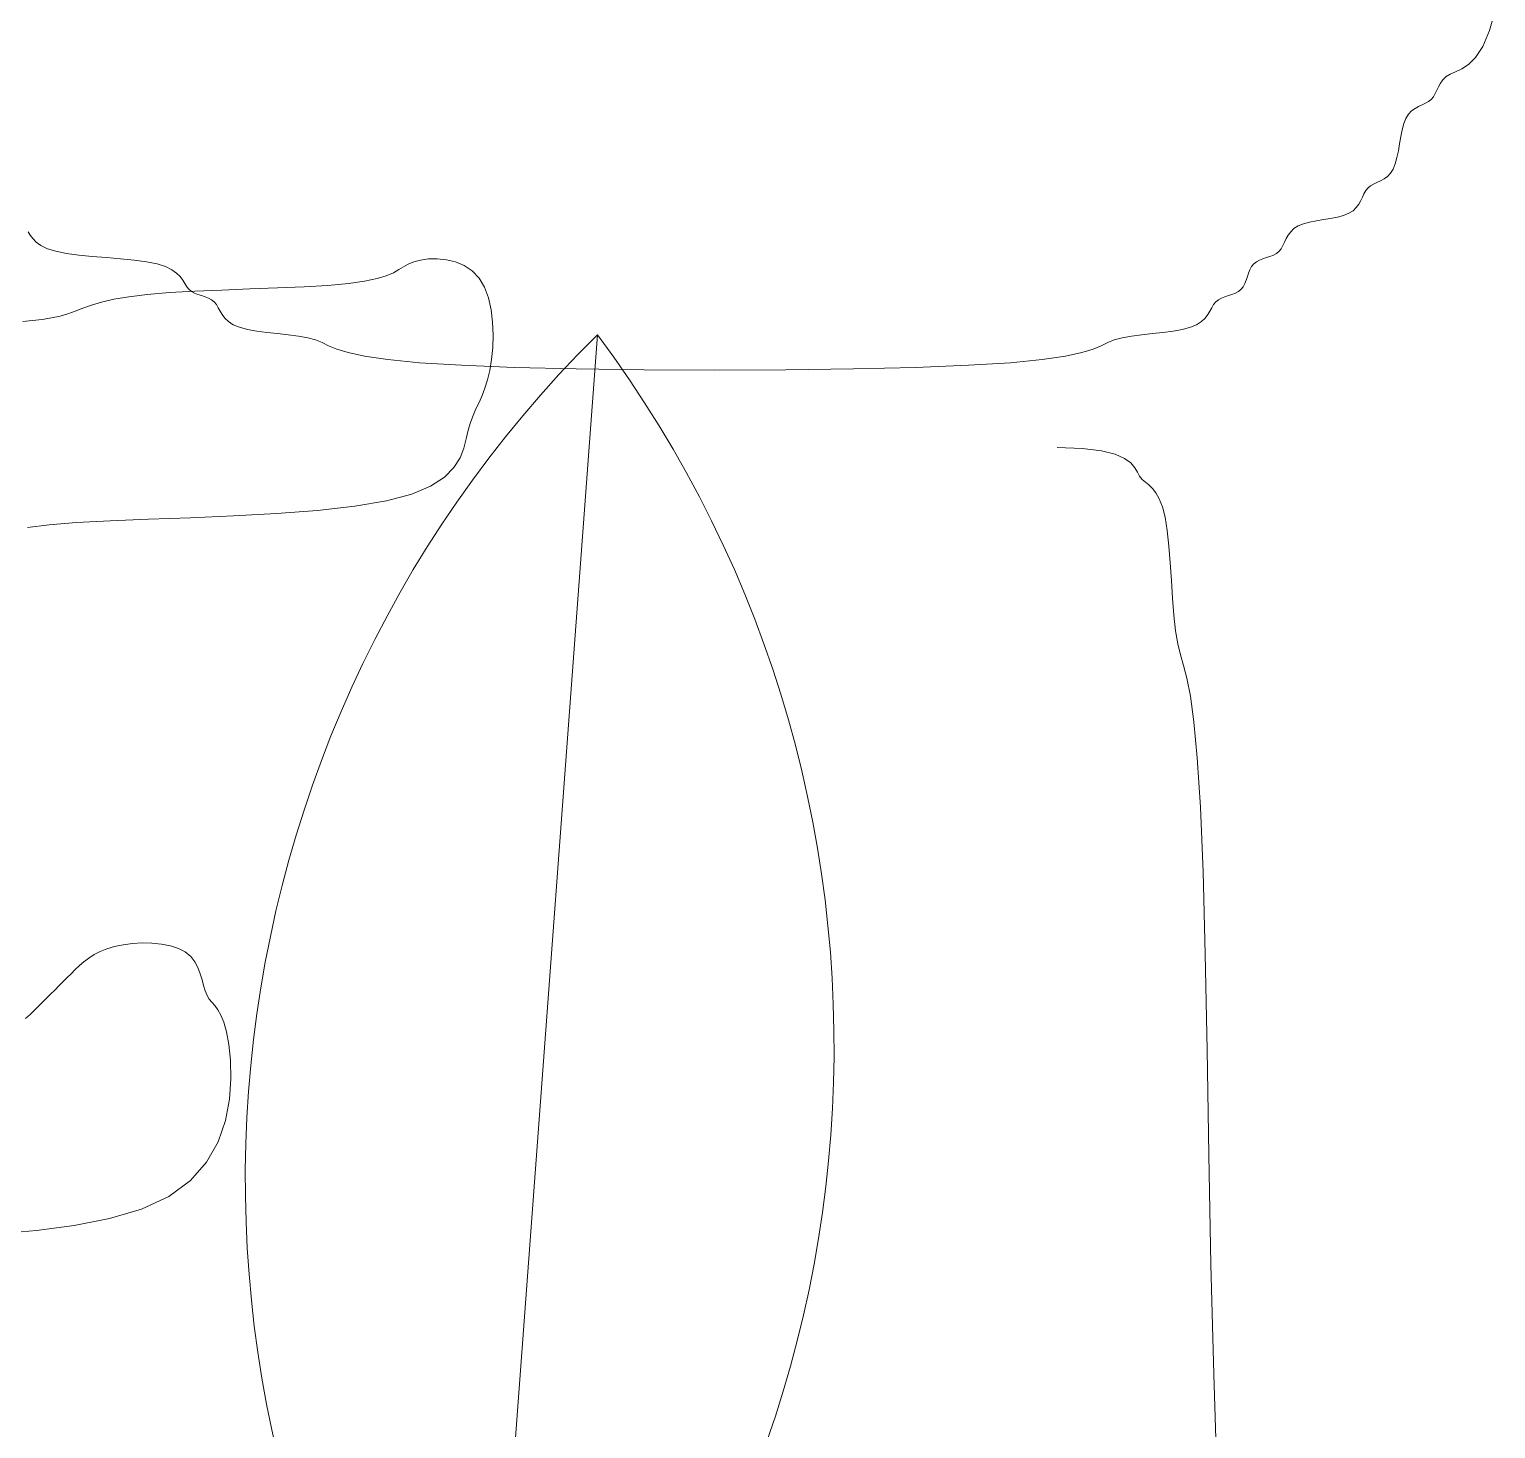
# Model space of a CAD drawing. Header units: millimetres. Extents: x 42 to 552, y 43 to 535.
# Drawn here: x 284.892 to 284.9542, y 504.5085 to 504.5679 of the extents above; entities that cross this region are included whole.
import ezdxf

# ---------------------------------------------------------------- set-up
doc = ezdxf.new("R2010")
doc.units = ezdxf.units.MM
doc.header["$LTSCALE"] = 0.75
doc.header["$MEASUREMENT"] = 0
doc.layers.add('Gramado', color=9, linetype='Continuous', lineweight=0)

# ---------------------------------------------------------------- blocks, each defined once
blk = doc.blocks.new('arbusto8vista')
for p, q in [((-0.4489150079467947, 0.2854059430611784), (-0.4494404519605553, 0.283531395264859)), ((-0.4494404519605553, 0.283531395264859), (-0.450016338599653, 0.2821735293479009)), ((-0.450016338599653, 0.2821735293479009), (-0.4506174465513766, 0.2812378302133567)), ((-0.4517944411422263, 0.2802548719036224), (-0.4523198851559869, 0.280018582534538)), ((-0.4512185545031286, 0.280629782764251), (-0.4517944411422263, 0.2802548719036224)), ((-0.4506174465513766, 0.2812378302133567), (-0.4512185545031286, 0.280629782764251)), ((-0.4536114275746854, 0.2790513657608216), (-0.4537785201864608, 0.278751013909087)), ((-0.4534001983543021, 0.2793391154369544), (-0.4536114275746854, 0.2790513657608216)), ((-0.4531259163113361, 0.2796016607618839), (-0.4534001983543021, 0.2793391154369544)), ((-0.4527696652317559, 0.2798263995600223), (-0.4531259163113361, 0.2796016607618839)), ((-0.4523198851559869, 0.280018582534538), (-0.4527696652317559, 0.2798263995600223)), ((-0.4543838488283143, 0.2776756282581658), (-0.4546087470526459, 0.2774960472559087)), ((-0.4542041405105977, 0.2779003670563043), (-0.4543838488283143, 0.2776756282581658)), ((-0.4540559604403995, 0.2781629123812337), (-0.4542041405105977, 0.2779003670563043)), ((-0.4539203924036883, 0.2784506620573666), (-0.4540559604403995, 0.2781629123812337)), ((-0.4537785201864608, 0.278751013909087), (-0.4539203924036883, 0.2784506620573666)), ((-0.4563112476294577, 0.276418561242366), (-0.4565361458537893, 0.2760625497817557)), ((-0.4560485160589565, 0.2766926585616005), (-0.4563112476294577, 0.276418561242366)), ((-0.4557605622576943, 0.2769037450028549), (-0.4560485160589565, 0.2766926585616005)), ((-0.4554599973410518, 0.2770707238295103), (-0.4557605622576943, 0.2769037450028549)), ((-0.4551594324244093, 0.2772124983049764), (-0.4554599973410518, 0.2770707238295103)), ((-0.4548714786231471, 0.2773479716926346), (-0.4551594324244093, 0.2772124983049764)), ((-0.4546087470526459, 0.2774960472559087), (-0.4548714786231471, 0.2773479716926346)), ((-0.456855626831441, 0.2750879815356058), (-0.4569712272688093, 0.27451248218334)), ((-0.4567148032452337, 0.2756130721854646), (-0.456855626831441, 0.2750879815356058)), ((-0.4565361458537893, 0.2760625497817557), (-0.4567148032452337, 0.2756130721854646)), ((-0.4570742152135949, 0.273911778479885), (-0.457177201322196, 0.2733110747764442)), ((-0.4569712272688093, 0.27451248218334), (-0.4570742152135949, 0.273911778479885)), ((-0.457292796250897, 0.2727355754241785), (-0.4574336106560679, 0.2722104847743196)), ((-0.457177201322196, 0.2733110747764442), (-0.457292796250897, 0.2727355754241785)), ((-0.4578371370454306, 0.2714049957682505), (-0.4580998494886899, 0.2711308988048557)), ((-0.4576122551939932, 0.2717610071780285), (-0.4578371370454306, 0.2714049957682505)), ((-0.4574336106560679, 0.2722104847743196), (-0.4576122551939932, 0.2717610071780285)), ((-0.4597643955292483, 0.2701479547286709), (-0.4599440909169346, 0.269923226809027)), ((-0.4595395136778109, 0.270327527139969), (-0.4597643955292483, 0.2701479547286709)), ((-0.4592768012345232, 0.2704755962473087), (-0.4595395136778109, 0.270327527139969)), ((-0.458988868396716, 0.2706110650090636), (-0.4592768012345232, 0.2704755962473087)), ((-0.4586883253616065, 0.2707528363836502), (-0.458988868396716, 0.2706110650090636)), ((-0.4583877823265254, 0.2709198133294564), (-0.4586883253616065, 0.2707528363836502)), ((-0.4580998494886899, 0.2711308988048557), (-0.4583877823265254, 0.2709198133294564)), ((-0.4603696898950886, 0.2690726211318406), (-0.4605367796760618, 0.268772283818663)), ((-0.4602278223449048, 0.2693729584450182), (-0.4603696898950886, 0.2690726211318406)), ((-0.4600922612705176, 0.2696606941926092), (-0.4602278223449048, 0.2693729584450182)), ((-0.4599440909169346, 0.269923226809027), (-0.4600922612705176, 0.2696606941926092)), ((-0.4623537640427742, 0.2676780474667737), (-0.4629296506818719, 0.2675625321496966)), ((-0.4618283200290136, 0.2678187653050088), (-0.4623537640427742, 0.2676780474667737)), ((-0.4613785399532446, 0.2679972875350103), (-0.4618283200290136, 0.2678187653050088)), ((-0.4610222889501756, 0.2682220154546542), (-0.4613785399532446, 0.2679972875350103)), ((-0.4607480074427599, 0.268484548071072), (-0.4610222889501756, 0.2682220154546542)), ((-0.4605367796760618, 0.268772283818663), (-0.4607480074427599, 0.268484548071072)), ((-0.5733109606528046, 0.2661468941119125), (-0.5734864609808881, 0.2664346437880454)), ((-0.4663135098244595, 0.2664346437880454), (-0.4665247375911576, 0.2661468941119125)), ((-0.4660392283170438, 0.2666971891129748), (-0.4663135098244595, 0.2664346437880454)), ((-0.4656829773139748, 0.2669219279111275), (-0.4660392283170438, 0.2666971891129748)), ((-0.4652331972382058, 0.2671004586812415), (-0.4656829773139748, 0.2669219279111275)), ((-0.4647077532244452, 0.2672411826195713), (-0.4652331972382058, 0.2671004586812415)), ((-0.4641318665853476, 0.2673567015966967), (-0.4647077532244452, 0.2672411826195713)), ((-0.4635307586336239, 0.2674596174832118), (-0.4641318665853476, 0.2673567015966967)), ((-0.4629296506818719, 0.2675625321496966), (-0.4635307586336239, 0.2674596174832118)), ((-0.5730913255523831, 0.2658465422601921), (-0.5733109606528046, 0.2661468941119125)), ((-0.572796029268261, 0.2655461904084575), (-0.5730913255523831, 0.2658465422601921)), ((-0.5723935453891897, 0.2652584407323388), (-0.572796029268261, 0.2655461904084575)), ((-0.5718523475038637, 0.2649958954073952), (-0.5723935453891897, 0.2652584407323388)), ((-0.4669692559967018, 0.2652584407323388), (-0.4671174263502849, 0.2649958954073952)), ((-0.4668336949223146, 0.2655461904084575), (-0.4669692559967018, 0.2652584407323388)), ((-0.4666918273721308, 0.2658465422601921), (-0.4668336949223146, 0.2655461904084575)), ((-0.4665247375911576, 0.2661468941119125), (-0.4666918273721308, 0.2658465422601921)), ((-0.5711409092009774, 0.2647711566092568), (-0.5718523475038637, 0.2649958954073952)), ((-0.5702413654223335, 0.2645926257882962), (-0.5711409092009774, 0.2647711566092568)), ((-0.569190496522026, 0.2644519014941409), (-0.5702413654223335, 0.2645926257882962)), ((-0.568038744207314, 0.2643363815511606), (-0.569190496522026, 0.2644519014941409)), ((-0.5668365501853714, 0.264233463783782), (-0.568038744207314, 0.2643363815511606)), ((-0.5656343561634287, 0.2641305460164176), (-0.5668365501853714, 0.264233463783782)), ((-0.5644826038486883, 0.2640150260734373), (-0.5656343561634287, 0.2641305460164176)), ((-0.5634317349483808, 0.263874301779282), (-0.5644826038486883, 0.2640150260734373)), ((-0.562532191169737, 0.2636957709583214), (-0.5634317349483808, 0.263874301779282)), ((-0.4692243802217888, 0.263874301779282), (-0.4694492620732262, 0.2636957709583214)), ((-0.4689616677785295, 0.2640150260734373), (-0.4692243802217888, 0.263874301779282)), ((-0.468673734940694, 0.2641305460164176), (-0.4689616677785295, 0.2640150260734373)), ((-0.4683731919056129, 0.264233463783782), (-0.468673734940694, 0.2641305460164176)), ((-0.4680726488705034, 0.2643363815511606), (-0.4683731919056129, 0.264233463783782)), ((-0.4677847160326962, 0.2644519014941409), (-0.4680726488705034, 0.2643363815511606)), ((-0.4675220035894085, 0.2645926257882962), (-0.4677847160326962, 0.2644519014941409)), ((-0.4672971217379711, 0.2647711566092568), (-0.4675220035894085, 0.2645926257882962)), ((-0.4671174263502849, 0.2649958954073952), (-0.4672971217379711, 0.2647711566092568)), ((-0.5618207528668506, 0.263471032160183), (-0.562532191169737, 0.2636957709583214)), ((-0.5612795549815246, 0.2632084868352393), (-0.5618207528668506, 0.263471032160183)), ((-0.5608770711024533, 0.2629207371591065), (-0.5612795549815246, 0.2632084868352393)), ((-0.5605817748183597, 0.2626203853073861), (-0.5608770711024533, 0.2629207371591065)), ((-0.4698843159450234, 0.2629207371591065), (-0.4699873020536245, 0.2626203853073861)), ((-0.4697687210163224, 0.2632084868352393), (-0.4698843159450234, 0.2629207371591065)), ((-0.4696279066111799, 0.263471032160183), (-0.4697687210163224, 0.2632084868352393)), ((-0.4694492620732262, 0.2636957709583214), (-0.4696279066111799, 0.263471032160183)), ((-0.5603621397179097, 0.2623200334556657), (-0.5605817748183597, 0.2626203853073861)), ((-0.5601866393898263, 0.2620322837795328), (-0.5603621397179097, 0.2623200334556657)), ((-0.5600237474228038, 0.2617697384546034), (-0.5601866393898263, 0.2620322837795328)), ((-0.5598419374055652, 0.2615449996564507), (-0.5600237474228038, 0.2617697384546034)), ((-0.5596170391812052, 0.2613664688863366), (-0.5598419374055652, 0.2615449996564507)), ((-0.4705253714134301, 0.2615449996564507), (-0.4707502696377617, 0.2613664688863366)), ((-0.4703467140219857, 0.2617697384546034), (-0.4705253714134301, 0.2615449996564507)), ((-0.4702058904357784, 0.2620322837795328), (-0.4703467140219857, 0.2617697384546034)), ((-0.4700902899984101, 0.2623200334556657), (-0.4702058904357784, 0.2620322837795328)), ((-0.4699873020536245, 0.2626203853073861), (-0.4700902899984101, 0.2623200334556657)), ((-0.5593543076107039, 0.2612257449480069), (-0.5596170391812052, 0.2613664688863366)), ((-0.5590663538094418, 0.2611102259708815), (-0.5593543076107039, 0.2612257449480069)), ((-0.5587657888927993, 0.2610073100843664), (-0.5590663538094418, 0.2611102259708815)), ((-0.5584652239761567, 0.2609043954178674), (-0.5587657888927993, 0.2610073100843664)), ((-0.5581772701748946, 0.2607888801008045), (-0.5584652239761567, 0.2609043954178674)), ((-0.5579145386044218, 0.2606481622625694), (-0.5581772701748946, 0.2607888801008045)), ((-0.5576896403800617, 0.2604696400325679), (-0.5579145386044218, 0.2606481622625694)), ((-0.5575088812125841, 0.260244912112924), (-0.5576896403800617, 0.2604696400325679)), ((-0.5573533451939738, 0.2599823794965062), (-0.5575088812125841, 0.260244912112924)), ((-0.4728584276063827, 0.260244912112924), (-0.473013963624993, 0.2599823794965062)), ((-0.4726776684389051, 0.2604696400325679), (-0.4728584276063827, 0.260244912112924)), ((-0.4724527702145735, 0.2606481622625694), (-0.4726776684389051, 0.2604696400325679)), ((-0.4721900386440723, 0.2607888801008045), (-0.4724527702145735, 0.2606481622625694)), ((-0.4719020848428102, 0.2609043954178674), (-0.4721900386440723, 0.2607888801008045)), ((-0.4716015199261676, 0.2610073100843664), (-0.4719020848428102, 0.2609043954178674)), ((-0.4713009550095251, 0.2611102259708815), (-0.4716015199261676, 0.2610073100843664)), ((-0.4710130012082629, 0.2612257449480069), (-0.4713009550095251, 0.2611102259708815)), ((-0.4707502696377617, 0.2613664688863366), (-0.4710130012082629, 0.2612257449480069)), ((-0.5571978110115765, 0.2596946437489152), (-0.5573533451939738, 0.2599823794965062)), ((-0.5570170573527378, 0.2593943064357376), (-0.5571978110115765, 0.2596946437489152)), ((-0.5567858629048033, 0.25909396912256), (-0.5570170573527378, 0.2593943064357376)), ((-0.5564790063550902, 0.258806233374969), (-0.5567858629048033, 0.25909396912256)), ((-0.473581445914192, 0.25909396912256), (-0.4738883024639051, 0.258806233374969)), ((-0.4733502514662291, 0.2593943064357376), (-0.473581445914192, 0.25909396912256)), ((-0.4731694978073904, 0.2596946437489152), (-0.4733502514662291, 0.2593943064357376)), ((-0.473013963624993, 0.2599823794965062), (-0.4731694978073904, 0.2596946437489152)), ((-0.9025804314873938, 0.1255105887609318), (-0.8927822956310365, 0.2576933397124321)), ((-0.5560712663909442, 0.2585437007585512), (-0.5564790063550902, 0.258806233374969)), ((-0.5555374216996825, 0.2583189728389073), (-0.5560712663909442, 0.2585437007585512)), ((-0.554862759772476, 0.2581404506089058), (-0.5555374216996825, 0.2583189728389073)), ((-0.5540746033154562, 0.2579997327706707), (-0.554862759772476, 0.2581404506089058)), ((-0.5532107838385514, 0.2578842174536078), (-0.5540746033154562, 0.2579997327706707)), ((-0.5523091328516898, 0.2577813027871088), (-0.5532107838385514, 0.2578842174536078)), ((-0.5514074818648567, 0.2576783869005936), (-0.5523091328516898, 0.2577813027871088)), ((-0.5505436623879518, 0.2575628679234683), (-0.5514074818648567, 0.2576783869005936)), ((-0.4789598269541102, 0.2576783869005936), (-0.479823646431015, 0.2575628679234683)), ((-0.4780581759672771, 0.2577813027871088), (-0.4789598269541102, 0.2576783869005936)), ((-0.4771565249804439, 0.2578842174536078), (-0.4780581759672771, 0.2577813027871088)), ((-0.4762927055035391, 0.2579997327706707), (-0.4771565249804439, 0.2578842174536078)), ((-0.4755045490464909, 0.2581404506089058), (-0.4762927055035391, 0.2579997327706707)), ((-0.4748298871192844, 0.2583189728389073), (-0.4755045490464909, 0.2581404506089058)), ((-0.4742960424280511, 0.2585437007585512), (-0.4748298871192844, 0.2583189728389073)), ((-0.4738883024639051, 0.258806233374969), (-0.4742960424280511, 0.2585437007585512)), ((-0.549755505930932, 0.2574221439851385), (-0.5505436623879518, 0.2575628679234683)), ((-0.5490808440036972, 0.2572436132150244), (-0.549755505930932, 0.2574221439851385)), ((-0.5485270326312275, 0.2570188744168718), (-0.5490808440036972, 0.2572436132150244)), ((-0.5479795258983131, 0.2567563290919423), (-0.5485270326312275, 0.2570188744168718)), ((-0.5472933024048245, 0.2564685794158095), (-0.5479795258983131, 0.2567563290919423)), ((-0.5463233407506038, 0.2561682275640891), (-0.5472933024048245, 0.2564685794158095)), ((-0.4830740064141423, 0.2564685794158095), (-0.484043968068363, 0.2561682275640891)), ((-0.4823877829206538, 0.2567563290919423), (-0.4830740064141423, 0.2564685794158095)), ((-0.4818402761877678, 0.2570188744168718), (-0.4823877829206538, 0.2567563290919423)), ((-0.4812864648152697, 0.2572436132150244), (-0.4818402761877678, 0.2570188744168718)), ((-0.4806118028880633, 0.2574221439851385), (-0.4812864648152697, 0.2572436132150244)), ((-0.479823646431015, 0.2575628679234683), (-0.4806118028880633, 0.2574221439851385)), ((-0.5449246195354647, 0.2558678757123545), (-0.5463233407506038, 0.2561682275640891)), ((-0.5429521173592775, 0.2555801260362358), (-0.5449246195354647, 0.2558678757123545)), ((-0.5402608128218276, 0.2553175807112922), (-0.5429521173592775, 0.2555801260362358)), ((-0.536705684522957, 0.2550928419131537), (-0.5402608128218276, 0.2553175807112922)), ((-0.4901064959971677, 0.2553175807112922), (-0.4936616242960099, 0.2550928419131537)), ((-0.4874151914597178, 0.2555801260362358), (-0.4901064959971677, 0.2553175807112922)), ((-0.4854426892835022, 0.2558678757123545), (-0.4874151914597178, 0.2555801260362358)), ((-0.484043968068363, 0.2561682275640891), (-0.4854426892835022, 0.2558678757123545)), ((-0.5322079165109699, 0.2549164114548006), (-0.536705684522957, 0.2550928419131537)), ((-0.5269535146277917, 0.2547903896988259), (-0.5322079165109699, 0.2549164114548006)), ((-0.5211946901638385, 0.254714776645244), (-0.5269535146277917, 0.2547903896988259)), ((-0.5151836544094976, 0.2546895722940548), (-0.5211946901638385, 0.254714776645244)), ((-0.5091726186551284, 0.254714776645244), (-0.5151836544094976, 0.2546895722940548)), ((-0.5034137941911752, 0.2547903896988259), (-0.5091726186551284, 0.254714776645244)), ((-0.498159392307997, 0.2549164114548006), (-0.5034137941911752, 0.2547903896988259)), ((-0.4936616242960099, 0.2550928419131537), (-0.498159392307997, 0.2549164114548006)), ((-0.4861288197421629, 0.2481028351820811), (-0.4839965679725537, 0.2480319513756513)), ((-0.4839965679725537, 0.2480319513756513), (-0.4823876586702056, 0.2478382023047345)), ((-0.4823876586702056, 0.2478382023047345), (-0.4812201227984474, 0.2475499414919113)), ((-0.4812201227984474, 0.2475499414919113), (-0.4804119913206932, 0.247195522459748)), ((-0.4804119913206932, 0.247195522459748), (-0.4798812952003289, 0.2468032987308248)), ((-0.4798812952003289, 0.2468032987308248), (-0.4795460654007115, 0.2464016238277225)), ((-0.4795460654007115, 0.2464016238277225), (-0.4793243328851986, 0.2460188512729786)), ((-0.4793243328851986, 0.2460188512729786), (-0.4791341286172326, 0.2456833345892022)), ((-0.4791341286172326, 0.2456833345892022), (-0.4789092467657952, 0.2454118756604942)), ((-0.4789092467657952, 0.2454118756604942), (-0.4786465343225359, 0.2451750698171367)), ((-0.4786465343225359, 0.2451750698171367), (-0.4783586014847003, 0.2449319607509466)), ((-0.4783586014847003, 0.2449319607509466), (-0.4780580584495908, 0.244641592153755)), ((-0.4780580584495908, 0.244641592153755), (-0.4777575154145097, 0.2442630077173646)), ((-0.4777575154145097, 0.2442630077173646), (-0.4774695825766742, 0.2437552511336065)), ((-0.4774695825766742, 0.2437552511336065), (-0.4772068701334149, 0.2430773660943117)), ((-0.4772068701334149, 0.2430773660943117), (-0.4769819882819775, 0.2421883962912972)), ((-0.4769819882819775, 0.2421883962912972), (-0.4768033438205634, 0.2410647131790711)), ((-0.4768033438205634, 0.2410647131790711), (-0.4766625299509712, 0.2397519992629213)), ((-0.4766625299509712, 0.2397519992629213), (-0.4765469364759269, 0.2383132648108131)), ((-0.4765469364759269, 0.2383132648108131), (-0.4764439531981566, 0.2368115200907255)), ((-0.4764439531981566, 0.2368115200907255), (-0.4763409699203862, 0.2353097753706521)), ((-0.4763409699203862, 0.2353097753706521), (-0.4762253764453703, 0.2338710409185438)), ((-0.4762253764453703, 0.2338710409185438), (-0.4760845625757781, 0.2325583270023799)), ((-0.4760845625757781, 0.2325583270023799), (-0.4759059181143357, 0.2314346438901538)), ((-0.4759059181143357, 0.2314346438901538), (-0.4756810362628983, 0.2305146941200462)), ((-0.4756810362628983, 0.2305146941200462), (-0.475418323819639, 0.2296199493111573)), ((-0.475418323819639, 0.2296199493111573), (-0.4751303909818319, 0.2285235733527458)), ((-0.4751303909818319, 0.2285235733527458), (-0.4748298479467223, 0.2269987301341558)), ((-0.4748298479467223, 0.2269987301341558), (-0.4745293049116128, 0.2248185835446748)), ((-0.4745293049116128, 0.2248185835446748), (-0.4742413720738057, 0.2217562974735898)), ((-0.4742413720738057, 0.2217562974735898), (-0.473978659630518, 0.2175850358102167)), ((-0.473978659630518, 0.2175850358102167), (-0.4737537777790806, 0.2120779624438569)), ((-0.4737537777790806, 0.2120779624438569), (-0.4735730314650937, 0.2051111576078171)), ((-0.4735730314650937, 0.2051111576078171), (-0.4734175046275766, 0.196972366911524)), ((-0.4734175046275766, 0.196972366911524), (-0.4732619759538181, 0.1880522523083812)), ((-0.4732619759538181, 0.1880522523083812), (-0.4730812241311924, 0.1787414757518064)), ((-0.4730812241311924, 0.1787414757518064), (-0.4728500278470165, 0.1694306991952459)), ((-0.4728500278470165, 0.1694306991952459), (-0.4725431657886645, 0.1605105845920889))]:
    blk.add_line(p, q)
for centre, start, end in [((-0.8216557909710218, 0.1859665172255092), 134.7592252412499, 216.7621042314078), ((-0.97370693614738, 0.1972374112478406), 314.7592252412522, 36.76210423141007)]:
    blk.add_arc(centre, 0.1010134482592243, start, end)
blk = doc.blocks.new('arbusto7vista')
for p, q in [((-0.1174718151485195, 0.3647653682674985), (-0.1178721974045516, 0.3645400716161333)), ((-0.1170065071319755, 0.3649582222010679), (-0.1174718151485195, 0.3647653682674985)), ((-0.1164275775808221, 0.3651069180926214), (-0.1170065071319755, 0.3649582222010679)), ((-0.115751258011727, 0.365196136278243), (-0.1164275775808221, 0.3651069180926214)), ((-0.1150100117639852, 0.3652096560090143), (-0.115751258011727, 0.365196136278243)), ((-0.1142363021769484, 0.365131256536074), (-0.1150100117639852, 0.3652096560090143)), ((-0.1134625925899115, 0.3649447171105038), (-0.1142363021769484, 0.365131256536074)), ((-0.1127213463421697, 0.364633816983428), (-0.1134625925899115, 0.3649447171105038)), ((-0.1201230207582, 0.363530742618039), (-0.1211726881626873, 0.363305445966688)), ((-0.1193330655768818, 0.3637776677479394), (-0.1201230207582, 0.363530742618039)), ((-0.1187378950219795, 0.3640354071170862), (-0.1193330655768818, 0.3637776677479394)), ((-0.1182725814967966, 0.3642931464862471), (-0.1187378950219795, 0.3640354071170862)), ((-0.1178721974045516, 0.3645400716161333), (-0.1182725814967966, 0.3642931464862471)), ((-0.1120450267730746, 0.3641823354059568), (-0.1127213463421697, 0.364633816983428)), ((-0.1114660972219212, 0.3635740516292003), (-0.1120450267730746, 0.3641823354059568)), ((-0.111009806927143, 0.3628017564653305), (-0.1114660972219212, 0.3635740516292003)), ((-0.137741038076399, 0.3623429961081683), (-0.1396302654385408, 0.3621898029762036)), ((-0.1355975111898715, 0.3624637486573619), (-0.137741038076399, 0.3623429961081683)), ((-0.1332916657705425, 0.3625628745580656), (-0.1355975111898715, 0.3624637486573619)), ((-0.1309154828099963, 0.3626511877445182), (-0.1332916657705425, 0.3625628745580656)), ((-0.1285609432998172, 0.3627395021509869), (-0.1309154828099963, 0.3626511877445182)), ((-0.1263200282315609, 0.3628386317117389), (-0.1285609432998172, 0.3627395021509869)), ((-0.1242847185967833, 0.3629593903610271), (-0.1263200282315609, 0.3628386317117389)), ((-0.1225469953871254, 0.3631125920331186), (-0.1242847185967833, 0.3629593903610271)), ((-0.1211726881626873, 0.363305445966688), (-0.1225469953871254, 0.3631125920331186)), ((-0.1106725487234996, 0.3618942869706956), (-0.111009806927143, 0.3628017564653305)), ((-0.1450860605576167, 0.361009315115723), (-0.1457335476703463, 0.3607624039143644)), ((-0.1443628245819752, 0.3612670399463269), (-0.1450860605576167, 0.361009315115723)), ((-0.1435097334128841, 0.3615247647769309), (-0.1443628245819752, 0.3612670399463269)), ((-0.1424726807196919, 0.3617716759782894), (-0.1435097334128841, 0.3615247647769309)), ((-0.1411975601717756, 0.3619969599211288), (-0.1424726807196919, 0.3617716759782894)), ((-0.1396302654385408, 0.3621898029762036), (-0.1411975601717756, 0.3619969599211288)), ((-0.1104435013448892, 0.3608894917627055), (-0.1106725487234996, 0.3618942869706956)), ((-0.1493632530982438, 0.3599712053345883), (-0.1501919950031549, 0.3598828921481356)), ((-0.1485399211378251, 0.360070331235292), (-0.1493632530982438, 0.3599712053345883)), ((-0.1477490525167013, 0.3601910837844855), (-0.1485399211378251, 0.360070331235292)), ((-0.1470177006297604, 0.3603442769164644), (-0.1477490525167013, 0.3601910837844855)), ((-0.1463593922508721, 0.360537119971525), (-0.1470177006297604, 0.3603442769164644)), ((-0.1457335476703463, 0.3607624039143644), (-0.1463593922508721, 0.360537119971525)), ((-0.1103118435251531, 0.3598252194587701), (-0.1104435013448892, 0.3608894917627055)), ((-0.1102667539981894, 0.3587393186763137), (-0.1103118435251531, 0.3598252194587701)), ((-0.1102974114978963, 0.357669638032732), (-0.1102667539981894, 0.3587393186763137)), ((-0.110392994758115, 0.3566540261454492), (-0.1102974114978963, 0.357669638032732)), ((-0.1105426825127438, 0.355730331631861), (-0.110392994758115, 0.3566540261454492)), ((-0.1109610870527717, 0.3542235781279999), (-0.1107356535721635, 0.3549255892259424)), ((-0.1107356535721635, 0.3549255892259424), (-0.1105426825127438, 0.355730331631861)), ((-0.1114660580493876, 0.3530196111234147), (-0.111208162147534, 0.3535972636548763)), ((-0.111208162147534, 0.3535972636548763), (-0.1109610870527717, 0.3542235781279999)), ((-0.111971029045975, 0.3519021531528637), (-0.1117239539512127, 0.3524635858504581)), ((-0.1117239539512127, 0.3524635858504581), (-0.1114660580493876, 0.3530196111234147)), ((-0.112389433586003, 0.3506549267511616), (-0.1121964625265832, 0.3513082783474744)), ((-0.1121964625265832, 0.3513082783474744), (-0.111971029045975, 0.3519021531528637)), ((-0.1127573459229438, 0.3491337473481906), (-0.1125544515059005, 0.3499240752926482)), ((-0.1125544515059005, 0.3499240752926482), (-0.112389433586003, 0.3506549267511616)), ((-0.1130792765626438, 0.3483109779059674), (-0.1127573459229438, 0.3491337473481906)), ((-0.1144048854116875, 0.3466762544807978), (-0.1136014031503976, 0.347482801954115)), ((-0.1136014031503976, 0.347482801954115), (-0.1130792765626438, 0.3483109779059674)), ((-0.1155708830719391, 0.345918370474152), (-0.1144048854116875, 0.3466762544807978)), ((-0.1193150634912286, 0.3446567328135473), (-0.1171805558566348, 0.3452361849223564)), ((-0.1171805558566348, 0.3452361849223564), (-0.1155708830719391, 0.345918370474152)), ((-0.132300663632634, 0.3433878881001391), (-0.1286565789686165, 0.3435861441715957)), ((-0.1286565789686165, 0.3435861441715957), (-0.1251802255362406, 0.343849285068643)), ((-0.1251802255362406, 0.343849285068643), (-0.1220176911166959, 0.3441989386597868)), ((-0.1220176911166959, 0.3441989386597868), (-0.1193150634912286, 0.3446567328135473)), ((-0.1497951794391099, 0.3423858182089532), (-0.147960054046564, 0.3426174104580326)), ((-0.147960054046564, 0.3426174104580326), (-0.1456325589796847, 0.3428111546997172)), ((-0.1456325589796847, 0.3428111546997172), (-0.1427784272017334, 0.3429661501540551)), ((-0.1427784272017334, 0.3429661501540551), (-0.1395076755304387, 0.3430995189598889)), ((-0.1395076755304387, 0.3430995189598889), (-0.1359663917469618, 0.343232888985753)), ((-0.1359663917469618, 0.343232888985753), (-0.132300663632634, 0.3433878881001391)), ((-0.1436269650200188, 0.3063969177005106), (-0.1441373743459167, 0.3061328709909645)), ((-0.1430516299336375, 0.3066285223022618), (-0.1436269650200188, 0.3063969177005106)), ((-0.1424005487386637, 0.3068222773715945), (-0.1430516299336375, 0.3066285223022618)), ((-0.1416692132246169, 0.3069727755855354), (-0.1424005487386637, 0.3068222773715945)), ((-0.1408783637307351, 0.3070746100277972), (-0.1416692132246169, 0.3069727755855354)), ((-0.140055052733743, 0.307122373883729), (-0.1408783637307351, 0.3070746100277972)), ((-0.1392263327103933, 0.3071106603387221), (-0.140055052733743, 0.307122373883729)), ((-0.1384192561373823, 0.3070340625781398), (-0.1392263327103933, 0.3071106603387221)), ((-0.1376608754914628, 0.3068871737873593), (-0.1384192561373823, 0.3070340625781398)), ((-0.1369782432493594, 0.3066645871517437), (-0.1376608754914628, 0.3068871737873593)), ((-0.1363984118877681, 0.3063608958566704), (-0.1369782432493594, 0.3066645871517437)), ((-0.1359403180486254, 0.3059751988680262), (-0.1363984118877681, 0.3063608958566704)), ((-0.1453872512405496, 0.3052001524619641), (-0.1457461610044959, 0.3048604115676454)), ((-0.1450066971081583, 0.3055290809470534), (-0.1453872512405496, 0.3052001524619641)), ((-0.1445936782592696, 0.3058417895982615), (-0.1450066971081583, 0.3055290809470534)), ((-0.1441373743459167, 0.3061328709909645), (-0.1445936782592696, 0.3058417895982615)), ((-0.1355904350345156, 0.3055246182738358), (-0.1359403180486254, 0.3059751988680262)), ((-0.1353271203131499, 0.305030781942591), (-0.1355904350345156, 0.3055246182738358)), ((-0.1351287313523528, 0.3045153177428261), (-0.1353271203131499, 0.305030781942591)), ((-0.1467868016591751, 0.3038231779627552), (-0.1471330759013938, 0.3034771362348039)), ((-0.1464405255807435, 0.3041692209107225), (-0.1467868016591751, 0.3038231779627552)), ((-0.1460942467479924, 0.3045152656887211), (-0.1464405255807435, 0.3041692209107225)), ((-0.1457461610044959, 0.3048604115676454), (-0.1460942467479924, 0.3045152656887211)), ((-0.1349736256198071, 0.3039998535430612), (-0.1351287313523528, 0.3045153177428261)), ((-0.1348401605832805, 0.3035060172118165), (-0.1349736256198071, 0.3039998535430612)), ((-0.1478256225496182, 0.3027850539989316), (-0.1481718967918368, 0.3024390122709804)), ((-0.147479349225506, 0.3031310951168678), (-0.1478256225496182, 0.3027850539989316)), ((-0.1471330759013938, 0.3034771362348039), (-0.147479349225506, 0.3031310951168678)), ((-0.1347066937105694, 0.3030554366176119), (-0.1348401605832805, 0.3035060172118165)), ((-0.1345515824693848, 0.3026697396289819), (-0.1347066937105694, 0.3030554366176119)), ((-0.1343585950370709, 0.3023588389935696), (-0.1345515824693848, 0.3026697396289819)), ((-0.1492125375230273, 0.3014008775303125), (-0.1495714478225239, 0.3010548286855936)), ((-0.1488644517030195, 0.3017469245450144), (-0.1492125375230273, 0.3014008775303125)), ((-0.1485181728702685, 0.302092969323013), (-0.1488644517030195, 0.3017469245450144)), ((-0.1481718967918368, 0.3024390122709804), (-0.1485181728702685, 0.302092969323013)), ((-0.1341331424292207, 0.3020857869755673), (-0.1343585950370709, 0.3023588389935696)), ((-0.1338860463710034, 0.3018019207182903), (-0.1341331424292207, 0.3020857869755673)), ((-0.1336281285876453, 0.3014585773650822), (-0.1338860463710034, 0.3018019207182903)), ((-0.1333702108042587, 0.3010070940592584), (-0.1336281285876453, 0.3014585773650822)), ((-0.1495714478225239, 0.3010548286855936), (-0.1499520034086004, 0.3007087786208587)), ((-0.1331231147460699, 0.3003988079441342), (-0.1333702108042587, 0.3010070940592584)), ((-0.1328976621382196, 0.2995850561630391), (-0.1331231147460699, 0.3003988079441342)), ((-0.1327046747058773, 0.2985171758593168), (-0.1328976621382196, 0.2995850561630391)), ((-0.1325630900856254, 0.2971672309598432), (-0.1327046747058773, 0.2985171758593168)), ((-0.1325243095592441, 0.2955901925258786), (-0.1325630900856254, 0.2971672309598432)), ((-0.1326478503200121, 0.2938617584022722), (-0.1325243095592441, 0.2955901925258786)), ((-0.1329932295610945, 0.2920576264338166), (-0.1326478503200121, 0.2938617584022722)), ((-0.1336199644756846, 0.290253494465361), (-0.1329932295610945, 0.2920576264338166)), ((-0.1345875722570327, 0.2885250603417546), (-0.1336199644756846, 0.290253494465361)), ((-0.1359555700983037, 0.28694802190779), (-0.1345875722570327, 0.2885250603417546)), ((-0.1377834751927196, 0.2855980770083164), (-0.1359555700983037, 0.28694802190779)), ((-0.1401019478707894, 0.2845310978403575), (-0.1377834751927196, 0.2855980770083164)), ((-0.1428262210123705, 0.2837236540096768), (-0.1401019478707894, 0.2845310978403575)), ((-0.1522976033891155, 0.2824259741207555), (-0.149037672754389, 0.2827143481919165)), ((-0.149037672754389, 0.2827143481919165), (-0.1458426706345222, 0.2831324894742124)), ((-0.1458426706345222, 0.2831324894742124), (-0.1428262210123705, 0.2837236540096768))]:
    blk.add_line(p, q)

msp = doc.modelspace()

# ---------------------------------------------------------------- block references
at = {"layer": 'Gramado', "xscale": 0.5, "yscale": 0.5, "zscale": 0.5}
for name, p in [('arbusto8vista', (285.1786968494112, 504.4260773757332)), ('arbusto8vista', (285.362506121478, 504.4260773757333)), ('arbusto7vista', (284.9668234563735, 504.375539400316))]:
    msp.add_blockref(name, p, dxfattribs=at)

doc.saveas('drawing.dxf')
